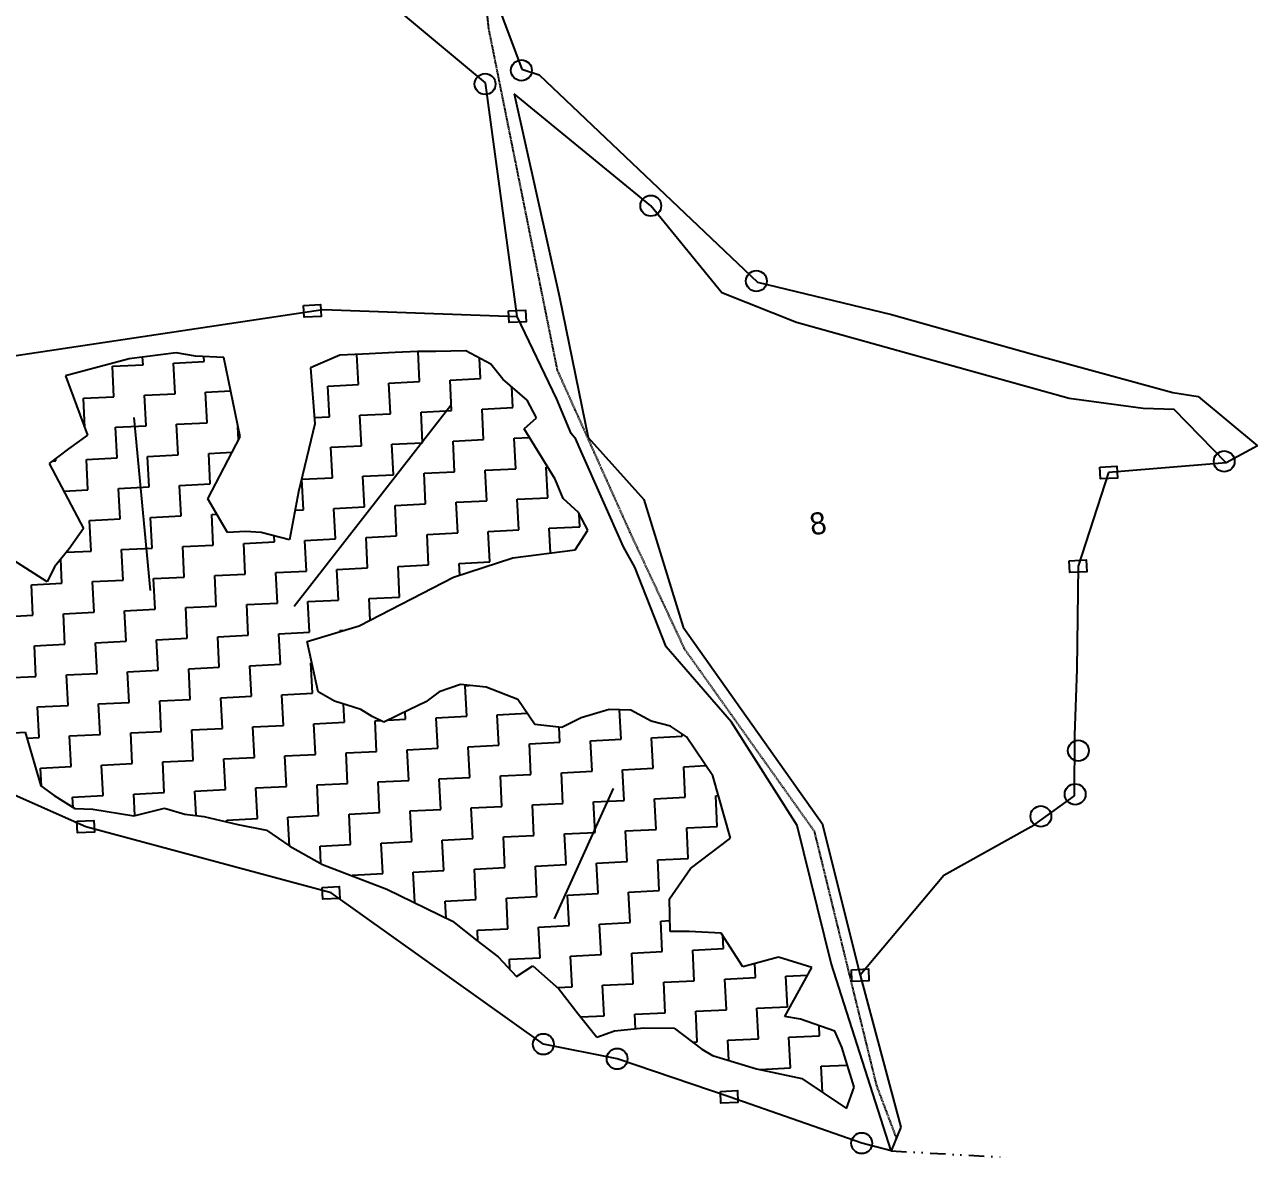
# Model space of a CAD drawing. Header units: metres. Extents: x 354057 to 354976, y 1748985 to 1749928.
# Drawn here: x 354573.4 to 354975.6, y 1749001.2 to 1749370.7 of the extents above; entities that cross this region are included whole.
import ezdxf

# ---------------------------------------------------------------- set-up
doc = ezdxf.new("R2010")
doc.units = ezdxf.units.M
doc.header["$MEASUREMENT"] = 0
doc.linetypes.add('DASHED', pattern=[0.75, 0.5, -0.25])
doc.linetypes.add('DIVIDE', pattern=[1.25, 0.5, -0.25, 0, -0.25, 0, -0.25])
for name, color, linetype in [('OFF', 1, 'Continuous'), ('OTHERS', 1, 'Continuous'), ('POLY_HATCH', 12, 'Continuous'), ('POLY_PARCEL', 6, 'Continuous'), ('POLY_ROAD', 30, 'Continuous'), ('SYM_ARROW', 1, 'Continuous'), ('TEXT_PARCEL', 7, 'Continuous'), ('V-BOUND_LINE', 7, 'Continuous'), ('V_DIVIDE_LINE', 7, 'DIVIDE')]:
    doc.layers.add(name, color=color, linetype=linetype)
doc.styles.add('TEXT_MAP', font='')
doc.styles.get('TEXT_MAP').set_extended_font_data('Kruti Dev 050')

msp = doc.modelspace()

# ---------------------------------------------------------------- linework, layer by layer
for points in [[(354664.39, 1749279.14), (354669.94, 1749279.41), (354670.13, 1749275.57), (354664.58, 1749275.3)], [(354731.21, 1749277.37), (354736.76, 1749277.64), (354736.95, 1749273.8), (354731.4, 1749273.53)], [(354924.19, 1749226.4), (354929.74, 1749226.67), (354929.93, 1749222.84), (354924.38, 1749222.56)], [(354914.23, 1749195.83), (354919.78, 1749196.11), (354919.97, 1749192.27), (354914.42, 1749191.99)], [(354590.41, 1749110.88), (354595.96, 1749111.16), (354596.15, 1749107.32), (354590.6, 1749107.04)], [(354670.48, 1749089.26), (354676.03, 1749089.54), (354676.22, 1749085.7), (354670.67, 1749085.42)], [(354843.11, 1749062.42), (354848.66, 1749062.7), (354848.85, 1749058.86), (354843.3, 1749058.58)], [(354800.36, 1749022.71), (354805.91, 1749022.99), (354806.1, 1749019.15), (354800.55, 1749018.87)]]:
    msp.add_lwpolyline(points, close=True)
for centre in [(354735.45, 1749355.83), (354723.59, 1749351.35), (354777.66, 1749311.65), (354812.12, 1749287.1), (354964.78, 1749228.27), (354917.19, 1749133.9), (354916.14, 1749119.68), (354904.96, 1749112.46), (354742.62, 1749038.15), (354766.68, 1749033.37), (354846.49, 1749005.85)]:
    msp.add_circle(centre, 3.4)
at = {"layer": 'OFF', "color": 1}
for p, q in [((354975.59, 1749233.31), (354965.46, 1749227.82)), ((354859.27, 1749011.11), (354856.11, 1749003.33))]:
    msp.add_line(p, q, dxfattribs=at)
at = {"layer": 'OTHERS', "linetype": 'DASHED', "ltscale": 0.5}
for p, q in [((354713.39, 1749483.43), (354724.67, 1749369.6)), ((354724.67, 1749369.6), (354747.11, 1749258.02)), ((354747.11, 1749258.02), (354770.84, 1749205.1)), ((354770.84, 1749205.1), (354788.65, 1749167.02)), ((354788.65, 1749167.02), (354830.98, 1749107.64)), ((354830.98, 1749107.64), (354851.28, 1749024.68)), ((354851.28, 1749024.68), (354857.78, 1749007.42))]:
    msp.add_line(p, q, dxfattribs=at)
at = {"layer": 'POLY_HATCH'}
for p, q in [((354622.82, 1749263.63), (354607.41, 1749261.74)), ((354629.08, 1749262.54), (354622.82, 1749263.63)), ((354694.24, 1749263.79), (354683.56, 1749263.25)), ((354701.56, 1749264.15), (354694.24, 1749263.79)), ((354707.48, 1749264.16), (354701.56, 1749264.15)), ((354717.33, 1749264.37), (354707.48, 1749264.16)), ((354725.44, 1749259.98), (354717.33, 1749264.37)), ((354607.41, 1749261.74), (354586.71, 1749256.22)), ((354638.4, 1749262.16), (354629.08, 1749262.54)), ((354643.64, 1749236.23), (354638.4, 1749262.16)), ((354676.24, 1749262.89), (354666.58, 1749258.75)), ((354683.56, 1749263.25), (354676.24, 1749262.89)), ((354729.35, 1749255.11), (354725.44, 1749259.98)), ((354586.71, 1749256.22), (354593.88, 1749236.87)), ((354666.58, 1749258.75), (354668.05, 1749240.52)), ((354737.31, 1749248.19), (354729.35, 1749255.11)), ((354740.41, 1749242.43), (354737.31, 1749248.19)), ((354668.05, 1749240.52), (354662.67, 1749218.29)), ((354736.36, 1749238.85), (354740.41, 1749242.43)), ((354593.88, 1749236.87), (354587.62, 1749232.34)), ((354633.08, 1749216), (354643.64, 1749236.23)), ((354746.48, 1749222.46), (354736.36, 1749238.85)), ((354587.62, 1749232.34), (354581.37, 1749227.52)), ((354581.37, 1749227.52), (354592.57, 1749206.4)), ((354749.05, 1749216.11), (354746.48, 1749222.46)), ((354639.54, 1749205.06), (354633.08, 1749216)), ((354662.67, 1749218.29), (354659.78, 1749202.66)), ((354754.07, 1749211.57), (354749.05, 1749216.11)), ((354757.17, 1749205.81), (354754.07, 1749211.57)), ((354592.57, 1749206.4), (354587.83, 1749199.69)), ((354645.45, 1749205.35), (354639.54, 1749205.06)), ((354650.54, 1749205.04), (354645.45, 1749205.35)), ((354659.78, 1749202.66), (354650.54, 1749205.04)), ((354752.98, 1749199.41), (354757.17, 1749205.81)), ((354580.75, 1749188.92), (354560.67, 1749201.72)), ((354587.83, 1749199.69), (354583.05, 1749193.82)), ((354732.7, 1749196.82), (354752.98, 1749199.41)), ((354713.27, 1749190.51), (354732.7, 1749196.82)), ((354583.05, 1749193.82), (354580.75, 1749188.92)), ((354682.49, 1749174.62), (354713.27, 1749190.51)), ((354665.54, 1749169.56), (354682.49, 1749174.62)), ((354669.18, 1749153.12), (354665.54, 1749169.56)), ((354715.58, 1749155.43), (354708.65, 1749153.11)), ((354723.98, 1749154.64), (354715.58, 1749155.43)), ((354674.41, 1749150), (354669.18, 1749153.12)), ((354708.65, 1749153.11), (354704.3, 1749149.8)), ((354734.33, 1749150.64), (354723.98, 1749154.64)), ((354683, 1749147.33), (354674.41, 1749150)), ((354686.78, 1749144.99), (354683, 1749147.33)), ((354699.07, 1749147.29), (354690.53, 1749143.2)), ((354704.3, 1749149.8), (354699.07, 1749147.29)), ((354739.81, 1749142.47), (354734.33, 1749150.64)), ((354764.1, 1749147.34), (354754.93, 1749144.63)), ((354771.16, 1749147.12), (354764.1, 1749147.34)), ((354777.82, 1749143.51), (354771.16, 1749147.12)), ((354690.53, 1749143.2), (354686.78, 1749144.99)), ((354754.93, 1749144.63), (354748.6, 1749141.5)), ((354784.1, 1749141.85), (354777.82, 1749143.51)), ((354555.53, 1749138.99), (354573.53, 1749139.89)), ((354573.53, 1749139.89), (354578.63, 1749122.4)), ((354748.6, 1749141.5), (354739.81, 1749142.47)), ((354789.35, 1749138.45), (354784.1, 1749141.85)), ((354797.88, 1749125.64), (354789.35, 1749138.45)), ((354803.68, 1749105.38), (354797.88, 1749125.64)), ((354578.63, 1749122.4), (354583.01, 1749119.24)), ((354583.01, 1749119.24), (354589.7, 1749115.07)), ((354589.7, 1749115.07), (354595.64, 1749114.8)), ((354595.64, 1749114.8), (354608.99, 1749112.65)), ((354608.99, 1749112.65), (354619.02, 1749115.11)), ((354619.02, 1749115.11), (354625.6, 1749113.19)), ((354625.6, 1749113.19), (354631.84, 1749112.37)), ((354631.84, 1749112.37), (354642.97, 1749109.83)), ((354642.97, 1749109.83), (354652.27, 1749107.94)), ((354652.27, 1749107.94), (354659.86, 1749102.69)), ((354659.86, 1749102.69), (354670.58, 1749096.74)), ((354790.64, 1749095.44), (354803.68, 1749105.38)), ((354670.58, 1749096.74), (354691.56, 1749088.77)), ((354783.72, 1749085.58), (354790.64, 1749095.44)), ((354691.56, 1749088.77), (354712.94, 1749078.29)), ((354783.97, 1749074.9), (354783.72, 1749085.58)), ((354712.94, 1749078.29), (354720.87, 1749071.93)), ((354790.17, 1749074.92), (354783.97, 1749074.9)), ((354800.64, 1749074.31), (354790.17, 1749074.92)), ((354720.87, 1749071.93), (354727.9, 1749066.64)), ((354807.66, 1749063.4), (354800.64, 1749074.31)), ((354727.9, 1749066.64), (354733.86, 1749060.18)), ((354819.35, 1749066.52), (354807.66, 1749063.4)), ((354830.23, 1749063.11), (354819.35, 1749066.52)), ((354733.86, 1749060.18), (354739.14, 1749063.66)), ((354739.14, 1749063.66), (354747.69, 1749056.2)), ((354821.44, 1749047.19), (354830.23, 1749063.11)), ((354747.69, 1749056.2), (354754.01, 1749048.07)), ((354754.01, 1749048.07), (354760.03, 1749040.48)), ((354826.55, 1749046.32), (354821.44, 1749047.19)), ((354837.75, 1749042.37), (354826.55, 1749046.32)), ((354760.03, 1749040.48), (354765.85, 1749042.46)), ((354765.85, 1749042.46), (354775.38, 1749043.5)), ((354775.38, 1749043.5), (354785.25, 1749043.42)), ((354785.25, 1749043.42), (354794.33, 1749036.55)), ((354839.98, 1749037.13), (354837.75, 1749042.37)), ((354794.33, 1749036.55), (354797.82, 1749034.48)), ((354797.82, 1749034.48), (354812.13, 1749030.12)), ((354844.01, 1749024.1), (354839.98, 1749037.13)), ((354812.13, 1749030.12), (354826.95, 1749026.91)), ((354826.95, 1749026.91), (354841.53, 1749017.22)), ((354841.53, 1749017.22), (354844.01, 1749024.1))]:
    msp.add_line(p, q, dxfattribs=at)
at = {"layer": 'POLY_HATCH', "linetype": 'Continuous'}
for p, q in [((354702.2, 1749254.3), (354701.71, 1749264.15)), ((354602.01, 1749259.32), (354611.98, 1749259.81)), ((354611.98, 1749259.81), (354611.85, 1749262.29)), ((354621.95, 1749260.31), (354631.92, 1749260.8)), ((354622.44, 1749250.34), (354621.95, 1749260.31)), ((354631.92, 1749260.8), (354631.84, 1749262.42)), ((354682.26, 1749253.31), (354681.77, 1749263.17)), ((354722.14, 1749255.29), (354721.81, 1749261.95)), ((354602.5, 1749249.35), (354602.01, 1749259.32)), ((354672.29, 1749252.81), (354682.26, 1749253.31)), ((354672.79, 1749242.84), (354672.29, 1749252.81)), ((354692.23, 1749253.8), (354702.2, 1749254.3)), ((354692.73, 1749243.83), (354692.23, 1749253.8)), ((354712.17, 1749254.79), (354722.14, 1749255.29)), ((354712.67, 1749244.82), (354712.17, 1749254.79)), ((354732.61, 1749245.81), (354732.27, 1749252.57)), ((354592.53, 1749248.85), (354602.5, 1749249.35)), ((354593.01, 1749239.21), (354592.53, 1749248.85)), ((354612.47, 1749249.84), (354622.44, 1749250.34)), ((354612.97, 1749239.87), (354612.47, 1749249.84)), ((354632.41, 1749250.83), (354640.6, 1749251.24)), ((354632.91, 1749240.86), (354632.41, 1749250.83)), ((354682.76, 1749243.34), (354692.73, 1749243.83)), ((354702.7, 1749244.33), (354712.67, 1749244.82)), ((354703.19, 1749234.36), (354702.7, 1749244.33)), ((354722.64, 1749245.32), (354732.61, 1749245.81)), ((354723.13, 1749235.35), (354722.64, 1749245.32)), ((354603, 1749239.38), (354612.97, 1749239.87)), ((354603.49, 1749229.41), (354603, 1749239.38)), ((354622.94, 1749240.37), (354632.91, 1749240.86)), ((354623.43, 1749230.4), (354622.94, 1749240.37)), ((354643.18, 1749235.35), (354642.97, 1749239.54)), ((354667.88, 1749242.6), (354672.79, 1749242.84)), ((354683.25, 1749233.37), (354682.76, 1749243.34)), ((354713.16, 1749234.85), (354723.13, 1749235.35)), ((354733.1, 1749235.84), (354738.06, 1749236.09)), ((354733.6, 1749225.87), (354733.1, 1749235.84)), ((354673.28, 1749232.87), (354683.25, 1749233.37)), ((354673.78, 1749222.9), (354673.28, 1749232.87)), ((354693.22, 1749233.86), (354703.19, 1749234.36)), ((354693.72, 1749223.89), (354693.22, 1749233.86)), ((354713.66, 1749224.88), (354713.16, 1749234.85)), ((354582.47, 1749228.36), (354583.55, 1749228.42)), ((354583.55, 1749228.42), (354583.52, 1749229.17)), ((354593.52, 1749228.91), (354603.49, 1749229.41)), ((354594.02, 1749218.94), (354593.52, 1749228.91)), ((354613.46, 1749229.9), (354623.43, 1749230.4)), ((354613.96, 1749219.93), (354613.46, 1749229.9)), ((354633.4, 1749230.89), (354641.05, 1749231.27)), ((354633.9, 1749220.92), (354633.4, 1749230.89)), ((354683.75, 1749223.4), (354693.72, 1749223.89)), ((354684.24, 1749213.43), (354683.75, 1749223.4)), ((354703.69, 1749224.39), (354713.66, 1749224.88)), ((354704.18, 1749214.42), (354703.69, 1749224.39)), ((354723.63, 1749225.38), (354733.6, 1749225.87)), ((354724.12, 1749215.41), (354723.63, 1749225.38)), ((354743.57, 1749226.37), (354744.05, 1749226.39)), ((354744.06, 1749216.4), (354743.57, 1749226.37)), ((354603.99, 1749219.44), (354613.96, 1749219.93)), ((354604.48, 1749209.47), (354603.99, 1749219.44)), ((354623.93, 1749220.43), (354633.9, 1749220.92)), ((354624.42, 1749210.46), (354623.93, 1749220.43)), ((354663.81, 1749222.41), (354673.78, 1749222.9)), ((354664.3, 1749212.44), (354663.81, 1749222.41)), ((354586.13, 1749218.55), (354594.02, 1749218.94)), ((354714.15, 1749214.91), (354724.12, 1749215.41)), ((354734.09, 1749215.9), (354744.06, 1749216.4)), ((354734.59, 1749205.93), (354734.09, 1749215.9)), ((354661.56, 1749212.3), (354664.3, 1749212.44)), ((354674.27, 1749212.93), (354684.24, 1749213.43)), ((354674.77, 1749202.96), (354674.27, 1749212.93)), ((354694.21, 1749213.92), (354704.18, 1749214.42)), ((354694.71, 1749203.95), (354694.21, 1749213.92)), ((354714.65, 1749204.94), (354714.15, 1749214.91)), ((354594.51, 1749208.97), (354604.48, 1749209.47)), ((354595.01, 1749199), (354594.51, 1749208.97)), ((354614.45, 1749209.96), (354624.42, 1749210.46)), ((354614.95, 1749199.99), (354614.45, 1749209.96)), ((354634.39, 1749210.95), (354636.01, 1749211.03)), ((354634.89, 1749200.98), (354634.39, 1749210.95)), ((354754.53, 1749206.92), (354754.32, 1749211.1)), ((354654.83, 1749201.97), (354654.73, 1749203.96)), ((354684.74, 1749203.46), (354694.71, 1749203.95)), ((354685.23, 1749193.49), (354684.74, 1749203.46)), ((354704.68, 1749204.45), (354714.65, 1749204.94)), ((354705.17, 1749194.48), (354704.68, 1749204.45)), ((354724.62, 1749205.44), (354734.59, 1749205.93)), ((354725.11, 1749195.47), (354724.62, 1749205.44)), ((354744.56, 1749206.43), (354754.53, 1749206.92)), ((354744.96, 1749198.39), (354744.56, 1749206.43)), ((354604.98, 1749199.5), (354614.95, 1749199.99)), ((354605.47, 1749189.53), (354604.98, 1749199.5)), ((354624.92, 1749200.49), (354634.89, 1749200.98)), ((354625.41, 1749190.52), (354624.92, 1749200.49)), ((354644.86, 1749201.48), (354654.83, 1749201.97)), ((354645.35, 1749191.51), (354644.86, 1749201.48)), ((354664.8, 1749202.47), (354674.77, 1749202.96)), ((354665.29, 1749192.5), (354664.8, 1749202.47)), ((354585.53, 1749188.54), (354585.14, 1749196.39)), ((354586.95, 1749198.6), (354595.01, 1749199)), ((354715.14, 1749194.97), (354725.11, 1749195.47)), ((354635.38, 1749191.01), (354645.35, 1749191.51)), ((354655.32, 1749192), (354665.29, 1749192.5)), ((354655.82, 1749182.03), (354655.32, 1749192)), ((354675.26, 1749192.99), (354685.23, 1749193.49)), ((354675.76, 1749183.02), (354675.26, 1749192.99)), ((354695.2, 1749193.98), (354705.17, 1749194.48)), ((354695.7, 1749184.01), (354695.2, 1749193.98)), ((354715.33, 1749191.18), (354715.14, 1749194.97)), ((354575.56, 1749188.04), (354585.53, 1749188.54)), ((354576.06, 1749178.07), (354575.56, 1749188.04)), ((354595.5, 1749189.03), (354605.47, 1749189.53)), ((354596, 1749179.06), (354595.5, 1749189.03)), ((354615.44, 1749190.02), (354625.41, 1749190.52)), ((354615.94, 1749180.05), (354615.44, 1749190.02)), ((354635.88, 1749181.04), (354635.38, 1749191.01)), ((354685.73, 1749183.52), (354695.7, 1749184.01)), ((354686.08, 1749176.47), (354685.73, 1749183.52)), ((354586.03, 1749178.57), (354596, 1749179.06)), ((354605.97, 1749179.56), (354615.94, 1749180.05)), ((354606.46, 1749169.59), (354605.97, 1749179.56)), ((354625.91, 1749180.55), (354635.88, 1749181.04)), ((354626.4, 1749170.58), (354625.91, 1749180.55)), ((354645.85, 1749181.54), (354655.82, 1749182.03)), ((354646.34, 1749171.57), (354645.85, 1749181.54)), ((354665.79, 1749182.53), (354675.76, 1749183.02)), ((354666.28, 1749172.56), (354665.79, 1749182.53)), ((354566.09, 1749177.58), (354576.06, 1749178.07)), ((354586.52, 1749168.6), (354586.03, 1749178.57)), ((354636.37, 1749171.07), (354646.34, 1749171.57)), ((354636.87, 1749161.1), (354636.37, 1749171.07)), ((354656.31, 1749172.06), (354666.28, 1749172.56)), ((354656.81, 1749162.09), (354656.31, 1749172.06)), ((354676.25, 1749173.05), (354677.45, 1749173.11)), ((354676.27, 1749172.76), (354676.25, 1749173.05)), ((354576.55, 1749168.1), (354586.52, 1749168.6)), ((354577.05, 1749158.13), (354576.55, 1749168.1)), ((354596.49, 1749169.09), (354606.46, 1749169.59)), ((354596.99, 1749159.12), (354596.49, 1749169.09)), ((354616.43, 1749170.08), (354626.4, 1749170.58)), ((354616.93, 1749160.11), (354616.43, 1749170.08)), ((354587.02, 1749158.63), (354596.99, 1749159.12)), ((354606.96, 1749159.62), (354616.93, 1749160.11)), ((354607.45, 1749149.65), (354606.96, 1749159.62)), ((354626.9, 1749160.61), (354636.87, 1749161.1)), ((354627.39, 1749150.64), (354626.9, 1749160.61)), ((354646.84, 1749161.6), (354656.81, 1749162.09)), ((354647.33, 1749151.63), (354646.84, 1749161.6)), ((354666.78, 1749162.59), (354667.08, 1749162.6)), ((354667.27, 1749152.62), (354666.78, 1749162.59)), ((354567.08, 1749157.64), (354577.05, 1749158.13)), ((354587.51, 1749148.66), (354587.02, 1749158.63)), ((354717.12, 1749155.09), (354718.43, 1749155.16)), ((354717.62, 1749145.12), (354717.12, 1749155.09)), ((354637.36, 1749151.13), (354647.33, 1749151.63)), ((354637.86, 1749141.16), (354637.36, 1749151.13)), ((354657.3, 1749152.12), (354667.27, 1749152.62)), ((354657.8, 1749142.15), (354657.3, 1749152.12)), ((354577.54, 1749148.16), (354587.51, 1749148.66)), ((354578.04, 1749138.19), (354577.54, 1749148.16)), ((354597.48, 1749149.15), (354607.45, 1749149.65)), ((354597.98, 1749139.18), (354597.48, 1749149.15)), ((354617.42, 1749150.14), (354627.39, 1749150.64)), ((354617.92, 1749140.17), (354617.42, 1749150.14)), ((354677.74, 1749143.14), (354677.44, 1749149.06)), ((354767.96, 1749137.63), (354767.48, 1749147.23)), ((354667.77, 1749142.65), (354677.74, 1749143.14)), ((354687.71, 1749143.64), (354689.43, 1749143.73)), ((354688.2, 1749133.67), (354687.71, 1749143.64)), ((354691.88, 1749143.85), (354697.68, 1749144.13)), ((354697.68, 1749144.13), (354697.56, 1749146.56)), ((354707.65, 1749144.63), (354717.62, 1749145.12)), ((354708.14, 1749134.66), (354707.65, 1749144.63)), ((354727.59, 1749145.62), (354737.37, 1749146.11)), ((354728.08, 1749135.65), (354727.59, 1749145.62)), ((354588.01, 1749138.69), (354597.98, 1749139.18)), ((354607.95, 1749139.68), (354617.92, 1749140.17)), ((354608.44, 1749129.71), (354607.95, 1749139.68)), ((354627.89, 1749140.67), (354637.86, 1749141.16)), ((354628.38, 1749130.7), (354627.89, 1749140.67)), ((354647.83, 1749141.66), (354657.8, 1749142.15)), ((354648.32, 1749131.69), (354647.83, 1749141.66)), ((354668.26, 1749132.68), (354667.77, 1749142.65)), ((354748.02, 1749136.64), (354747.78, 1749141.59)), ((354787.9, 1749138.62), (354787.86, 1749139.42)), ((354574.08, 1749138), (354578.04, 1749138.19)), ((354588.5, 1749128.72), (354588.01, 1749138.69)), ((354718.11, 1749135.15), (354728.08, 1749135.65)), ((354718.61, 1749125.18), (354718.11, 1749135.15)), ((354738.05, 1749136.14), (354748.02, 1749136.64)), ((354738.55, 1749126.17), (354738.05, 1749136.14)), ((354757.99, 1749137.13), (354767.96, 1749137.63)), ((354758.49, 1749127.16), (354757.99, 1749137.13)), ((354777.93, 1749138.12), (354787.9, 1749138.62)), ((354778.43, 1749128.15), (354777.93, 1749138.12)), ((354638.35, 1749131.19), (354648.32, 1749131.69)), ((354638.85, 1749121.22), (354638.35, 1749131.19)), ((354658.29, 1749132.18), (354668.26, 1749132.68)), ((354658.79, 1749122.21), (354658.29, 1749132.18)), ((354678.23, 1749133.17), (354688.2, 1749133.67)), ((354678.73, 1749123.2), (354678.23, 1749133.17)), ((354698.17, 1749134.16), (354708.14, 1749134.66)), ((354698.67, 1749124.19), (354698.17, 1749134.16)), ((354578.53, 1749128.22), (354588.5, 1749128.72)), ((354578.83, 1749122.25), (354578.53, 1749128.22)), ((354598.47, 1749129.21), (354608.44, 1749129.71)), ((354598.97, 1749119.24), (354598.47, 1749129.21)), ((354618.41, 1749130.2), (354628.38, 1749130.7)), ((354618.91, 1749120.23), (354618.41, 1749130.2)), ((354748.52, 1749126.67), (354758.49, 1749127.16)), ((354768.46, 1749127.66), (354778.43, 1749128.15)), ((354768.95, 1749117.69), (354768.46, 1749127.66)), ((354788.4, 1749128.65), (354795.64, 1749129.01)), ((354788.89, 1749118.68), (354788.4, 1749128.65)), ((354668.76, 1749122.71), (354678.73, 1749123.2)), ((354688.7, 1749123.7), (354698.67, 1749124.19)), ((354689.19, 1749113.73), (354688.7, 1749123.7)), ((354708.64, 1749124.69), (354718.61, 1749125.18)), ((354709.13, 1749114.72), (354708.64, 1749124.69)), ((354728.58, 1749125.68), (354738.55, 1749126.17)), ((354729.07, 1749115.71), (354728.58, 1749125.68)), ((354749.01, 1749116.7), (354748.52, 1749126.67)), ((354589, 1749118.75), (354598.97, 1749119.24)), ((354589.16, 1749115.4), (354589, 1749118.75)), ((354608.94, 1749119.74), (354618.91, 1749120.23)), ((354609.29, 1749112.72), (354608.94, 1749119.74)), ((354628.88, 1749120.73), (354638.85, 1749121.22)), ((354629.28, 1749112.71), (354628.88, 1749120.73)), ((354648.82, 1749121.72), (354658.79, 1749122.21)), ((354649.31, 1749111.75), (354648.82, 1749121.72)), ((354669.25, 1749112.74), (354668.76, 1749122.71)), ((354798.86, 1749119.17), (354799.72, 1749119.22)), ((354799.36, 1749109.2), (354798.86, 1749119.17)), ((354699.16, 1749114.22), (354709.13, 1749114.72)), ((354719.1, 1749115.21), (354729.07, 1749115.71)), ((354719.6, 1749105.24), (354719.1, 1749115.21)), ((354739.04, 1749116.2), (354749.01, 1749116.7)), ((354739.54, 1749106.23), (354739.04, 1749116.2)), ((354758.98, 1749117.19), (354768.95, 1749117.69)), ((354759.48, 1749107.22), (354758.98, 1749117.19)), ((354778.92, 1749118.18), (354788.89, 1749118.68)), ((354779.42, 1749108.21), (354778.92, 1749118.18)), ((354639.34, 1749111.25), (354649.31, 1749111.75)), ((354639.37, 1749110.65), (354639.34, 1749111.25)), ((354659.28, 1749112.24), (354669.25, 1749112.74)), ((354659.75, 1749102.76), (354659.28, 1749112.24)), ((354679.22, 1749113.23), (354689.19, 1749113.73)), ((354679.72, 1749103.26), (354679.22, 1749113.23)), ((354699.66, 1749104.25), (354699.16, 1749114.22)), ((354749.51, 1749106.73), (354759.48, 1749107.22)), ((354750, 1749096.76), (354749.51, 1749106.73)), ((354769.45, 1749107.72), (354779.42, 1749108.21)), ((354769.94, 1749097.75), (354769.45, 1749107.72)), ((354789.39, 1749108.71), (354799.36, 1749109.2)), ((354789.88, 1749098.74), (354789.39, 1749108.71)), ((354669.75, 1749102.77), (354679.72, 1749103.26)), ((354670.03, 1749097.05), (354669.75, 1749102.77)), ((354689.69, 1749103.76), (354699.66, 1749104.25)), ((354690.18, 1749093.79), (354689.69, 1749103.76)), ((354709.63, 1749104.75), (354719.6, 1749105.24)), ((354710.12, 1749094.78), (354709.63, 1749104.75)), ((354729.57, 1749105.74), (354739.54, 1749106.23)), ((354730.06, 1749095.77), (354729.57, 1749105.74)), ((354779.91, 1749098.25), (354789.88, 1749098.74)), ((354700.15, 1749094.28), (354710.12, 1749094.78)), ((354720.09, 1749095.27), (354730.06, 1749095.77)), ((354720.59, 1749085.3), (354720.09, 1749095.27)), ((354740.03, 1749096.26), (354750, 1749096.76)), ((354740.53, 1749086.3), (354740.03, 1749096.26)), ((354759.97, 1749097.25), (354769.94, 1749097.75)), ((354760.47, 1749087.29), (354759.97, 1749097.25)), ((354780.41, 1749088.28), (354779.91, 1749098.25)), ((354680.21, 1749093.29), (354690.18, 1749093.79)), ((354680.22, 1749093.08), (354680.21, 1749093.29)), ((354700.65, 1749084.32), (354700.15, 1749094.28)), ((354750.5, 1749086.79), (354760.47, 1749087.29)), ((354750.99, 1749076.82), (354750.5, 1749086.79)), ((354770.44, 1749087.78), (354780.41, 1749088.28)), ((354770.93, 1749077.81), (354770.44, 1749087.78)), ((354710.62, 1749084.81), (354720.59, 1749085.3)), ((354710.89, 1749079.3), (354710.62, 1749084.81)), ((354730.56, 1749085.8), (354740.53, 1749086.3)), ((354731.05, 1749075.83), (354730.56, 1749085.8)), ((354721.08, 1749075.34), (354731.05, 1749075.83)), ((354721.27, 1749071.63), (354721.08, 1749075.34)), ((354741.02, 1749076.33), (354750.99, 1749076.82)), ((354741.52, 1749066.36), (354741.02, 1749076.33)), ((354760.96, 1749077.32), (354770.93, 1749077.81)), ((354761.46, 1749067.35), (354760.96, 1749077.32)), ((354780.9, 1749078.31), (354783.89, 1749078.45)), ((354781.4, 1749068.34), (354780.9, 1749078.31)), ((354801.34, 1749069.33), (354801.13, 1749073.55)), ((354751.49, 1749066.85), (354761.46, 1749067.35)), ((354751.98, 1749056.88), (354751.49, 1749066.85)), ((354771.43, 1749067.84), (354781.4, 1749068.34)), ((354771.92, 1749057.87), (354771.43, 1749067.84)), ((354791.37, 1749068.83), (354801.34, 1749069.33)), ((354791.86, 1749058.86), (354791.37, 1749068.83)), ((354731.55, 1749065.86), (354741.52, 1749066.36)), ((354731.71, 1749062.51), (354731.55, 1749065.86)), ((354811.8, 1749059.85), (354811.57, 1749064.44)), ((354781.89, 1749058.37), (354791.86, 1749058.86)), ((354782.39, 1749048.4), (354781.89, 1749058.37)), ((354801.83, 1749059.36), (354811.8, 1749059.85)), ((354802.33, 1749049.39), (354801.83, 1749059.36)), ((354821.77, 1749060.35), (354828.9, 1749060.7)), ((354822.27, 1749050.38), (354821.77, 1749060.35)), ((354747.18, 1749056.64), (354751.98, 1749056.88)), ((354761.95, 1749057.38), (354771.92, 1749057.87)), ((354762.45, 1749047.41), (354761.95, 1749057.38)), ((354812.3, 1749049.88), (354822.27, 1749050.38)), ((354754.84, 1749047.03), (354762.45, 1749047.41)), ((354772.42, 1749047.9), (354782.39, 1749048.4)), ((354772.65, 1749043.2), (354772.42, 1749047.9)), ((354792.36, 1749048.89), (354802.33, 1749049.39)), ((354792.85, 1749038.92), (354792.36, 1749048.89)), ((354812.79, 1749039.91), (354812.3, 1749049.88)), ((354832.73, 1749040.9), (354832.57, 1749044.2)), ((354791.31, 1749038.84), (354792.85, 1749038.92)), ((354802.82, 1749039.42), (354812.79, 1749039.91)), ((354803.15, 1749032.85), (354802.82, 1749039.42)), ((354822.76, 1749040.41), (354832.73, 1749040.9)), ((354823.26, 1749030.44), (354822.76, 1749040.41)), ((354813.29, 1749029.94), (354823.26, 1749030.44)), ((354833.23, 1749030.93), (354841.77, 1749031.35)), ((354833.65, 1749022.46), (354833.23, 1749030.93)), ((354813.29, 1749029.87), (354813.29, 1749029.94))]:
    msp.add_line(p, q, dxfattribs=at)
at = {"layer": 'POLY_PARCEL'}
for p, q in [((354546.78, 1749259.25), (354670.62, 1749277.86)), ((354670.62, 1749277.86), (354734.08, 1749275.58))]:
    msp.add_line(p, q, dxfattribs=at)
at = {"layer": 'POLY_ROAD'}
for p, q in [((354723.7, 1749351.76), (354672.19, 1749394.76)), ((354734.08, 1749275.58), (354723.7, 1749351.76)), ((354777.66, 1749311.65), (354733.12, 1749348.2)), ((354733.12, 1749348.2), (354747.88, 1749281.81)), ((354800.9, 1749283.3), (354777.66, 1749311.65)), ((354747.88, 1749281.81), (354757.18, 1749236.03)), ((354825.24, 1749273.54), (354800.9, 1749283.3)), ((354747.01, 1749248.6), (354734.08, 1749275.58)), ((354914.21, 1749248.79), (354825.24, 1749273.54)), ((354751.69, 1749237.35), (354747.01, 1749248.6)), ((354938.29, 1749245.55), (354914.21, 1749248.79)), ((354948.44, 1749245.19), (354938.29, 1749245.55)), ((354965.46, 1749227.82), (354948.44, 1749245.19)), ((354753.17, 1749235.47), (354751.69, 1749237.35)), ((354755.09, 1749231.28), (354753.17, 1749235.47)), ((354757.18, 1749236.03), (354775.38, 1749215.86)), ((354768.81, 1749200.42), (354755.09, 1749231.28)), ((354775.38, 1749215.86), (354788.18, 1749174.14)), ((354772.43, 1749193.79), (354768.81, 1749200.42)), ((354782.65, 1749167.72), (354772.43, 1749193.79)), ((354788.18, 1749174.14), (354833.62, 1749110.16)), ((354803.97, 1749143.2), (354782.65, 1749167.72)), ((354825.42, 1749109.48), (354803.97, 1749143.2)), ((354836.55, 1749064.61), (354825.42, 1749109.48)), ((354833.62, 1749110.16), (354845.98, 1749060.64)), ((354856.11, 1749003.33), (354836.55, 1749064.61))]:
    msp.add_line(p, q, dxfattribs=at)
at = {"layer": 'SYM_ARROW'}
for points in [[(354712.37, 1749246.51), (354661.34, 1749180.94)], [(354608.95, 1749242.6), (354614.27, 1749186.18)], [(354765.42, 1749121.51), (354746.11, 1749079.01)]]:
    msp.add_lwpolyline(points, dxfattribs=at)
for points in [[(354712.35, 1749246.53), (354712.48, 1749246.66), (354712.39, 1749246.5)], [(354608.92, 1749242.6), (354608.93, 1749242.78), (354608.98, 1749242.6)], [(354765.4, 1749121.52), (354765.5, 1749121.67), (354765.45, 1749121.49)]]:
    msp.add_solid(points, dxfattribs=at)
at = {"layer": 'V-BOUND_LINE'}
for p, q in [((354727, 1749379.24), (354735.56, 1749356.24)), ((354735.56, 1749356.24), (354741.28, 1749354.32)), ((354741.28, 1749354.32), (354812.52, 1749286.68)), ((354812.52, 1749286.68), (354856.26, 1749276.23)), ((354856.26, 1749276.23), (354902.19, 1749263.24)), ((354902.19, 1749263.24), (354947.97, 1749250.73)), ((354947.97, 1749250.73), (354956.27, 1749249.38)), ((354956.27, 1749249.38), (354975.59, 1749233.31)), ((354965.46, 1749227.82), (354927.06, 1749224.62)), ((354927.06, 1749224.62), (354917.1, 1749194.05)), ((354917.1, 1749194.05), (354916.68, 1749160.46)), ((354916.68, 1749160.46), (354915.89, 1749138.92)), ((354915.89, 1749138.92), (354915.83, 1749119.15)), ((354593.28, 1749109.1), (354564.1, 1749121.99)), ((354915.83, 1749119.15), (354901.74, 1749109.08)), ((354673.35, 1749087.48), (354593.28, 1749109.1)), ((354901.74, 1749109.08), (354873.24, 1749093.14)), ((354873.24, 1749093.14), (354845.98, 1749060.64)), ((354742.62, 1749038.15), (354673.35, 1749087.48)), ((354845.98, 1749060.64), (354859.27, 1749011.11)), ((354766.68, 1749033.37), (354742.62, 1749038.15)), ((354803.23, 1749020.93), (354766.68, 1749033.37)), ((354846.49, 1749005.85), (354803.23, 1749020.93)), ((354856.11, 1749003.33), (354846.49, 1749005.85))]:
    msp.add_line(p, q, dxfattribs=at)
at = {"layer": 'V_DIVIDE_LINE', "ltscale": 10}
for p in [(354856.11, 1749003.33), (354893.78, 1749001.24)]:
    msp.add_line(p, (354893.78, 1749001.24), dxfattribs=at)

# ---------------------------------------------------------------- texts
at = {"layer": 'TEXT_PARCEL', "style": 'TEXT_MAP'}
msp.add_text('8', height=7.19, rotation=8.3628, dxfattribs=at).set_placement((354830.1, 1749204.1))

doc.saveas('drawing.dxf')
